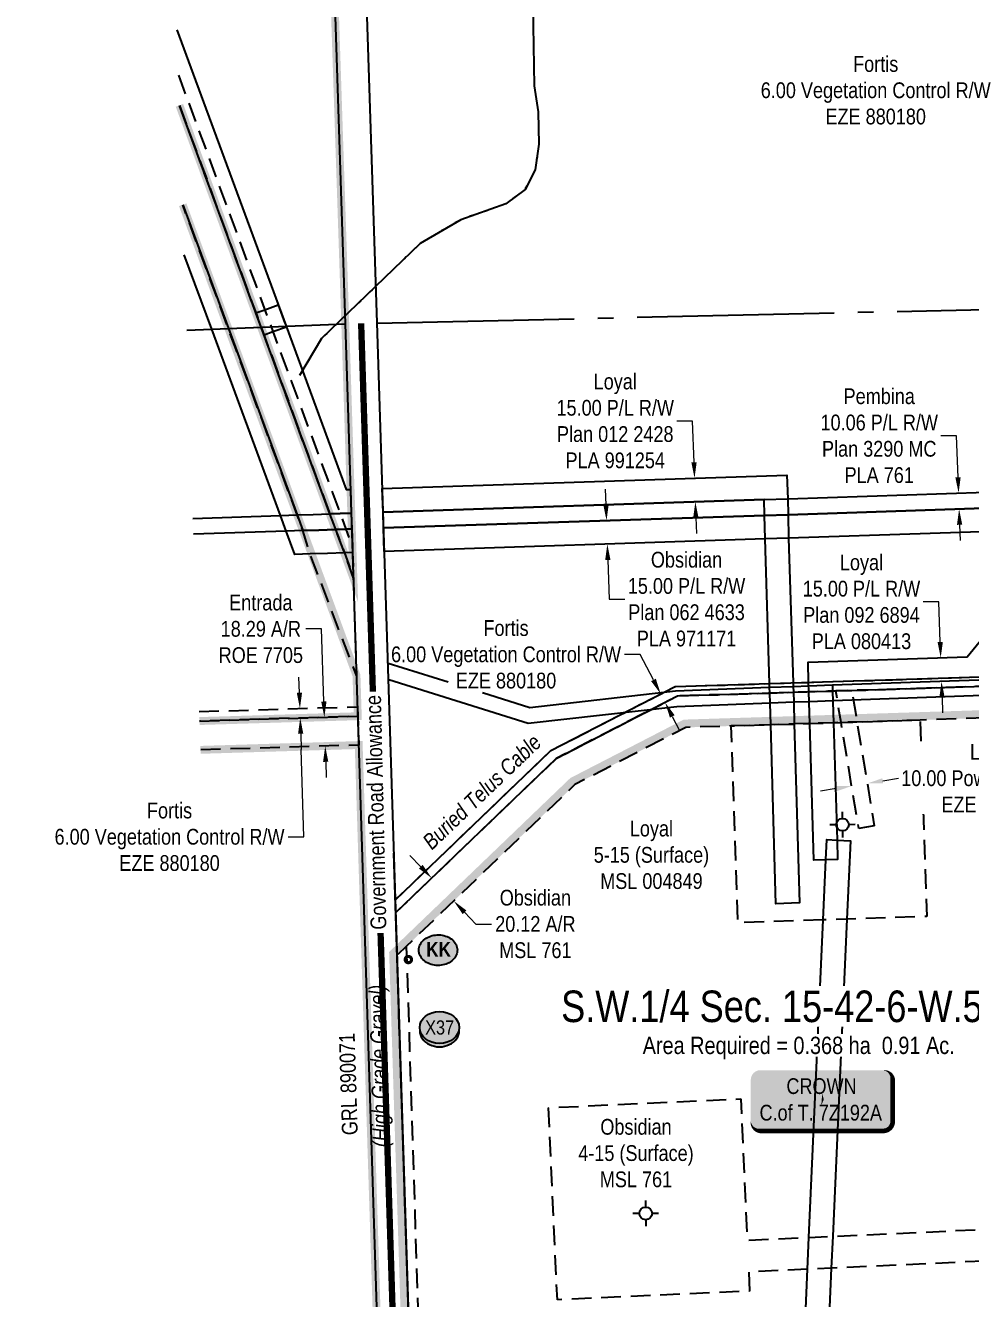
# Model space of a CAD drawing. Extents: x 632269 to 650517, y 5825252 to 5832959.
# Drawn here: x 649184 to 649783, y 5831420 to 5832228 of the extents above; entities that cross this region are included whole.
import ezdxf
from ezdxf.enums import TextEntityAlignment as Align

# ---------------------------------------------------------------- set-up
doc = ezdxf.new("R2010")
doc.units = 0
doc.header["$LTSCALE"] = 5
doc.header["$PDMODE"] = 35
doc.header["$PDSIZE"] = 10
for name, pattern in [('CENTERLINEX3', [5, 2.5, -1, 0.5, -1]), ('foc-ACCESSROAD', [3.75, 2.5, -1.25]), ('foc-FLOWLINE', [3.75, 2.5, -1.25]), ('foc-QUARTERLINE', [33, 25, -3, 2, -3]), ('foc-WHEELTRACKS', [2, 0.4, -1.6])]:
    doc.linetypes.add(name, pattern=pattern)
doc.layers.get('Defpoints').update_dxf_attribs({"color": 9})
for name, color, linetype in [('AS-POWER', 104, 'foc-POWER'), ('AS-ROADS', 254, 'Continuous'), ('AS-TELUS', 224, 'foc-TEL'), ('C-AR', 13, 'foc-ACCESSROAD'), ('C-RW', 13, 'Continuous'), ('C-SYMBOL', 7, 'Continuous'), ('C-WS', 13, 'foc-ACCESSROAD'), ('F-EZE', 190, 'foc-FLOWLINE'), ('F-RW', 190, 'Continuous'), ('F-WS', 190, 'foc-ACCESSROAD'), ('F-WS-S', 8, 'Continuous'), ('L-AREAREQUIRED', 7, 'Continuous'), ('L-ROAD-T', 7, 'Continuous'), ('L-SEC', 7, 'Continuous'), ('L-SECQ', 8, 'foc-QUARTERLINE'), ('P-CROSSINGS', 250, 'Continuous'), ('P-PROPOSED-WL1', 10, 'Continuous'), ('P-STATION', 7, 'Continuous'), ('T-WATER-P3', 160, 'foc-WHEELTRACKS')]:
    doc.layers.add(name, color=color, linetype=linetype)
doc.layers.add('AS-TRAPPER BOUNDARY', color=7, linetype='CENTERLINEX3', true_color=0xb85c00, transparency=0.6)
doc.layers.add('AS-TRAPPER-T', color=7, linetype='Continuous', true_color=0xc26100)
doc.layers.add('P-PROPOSED-WL4', color=7, linetype='Continuous', true_color=0x5b5bc8)
for name, color, linetype, lineweight in [('C-AR-T', 13, 'Continuous', 9), ('C-RW-T', 13, 'Continuous', 9), ('C-WS-T', 13, 'Continuous', 9), ('F-EZE-T', 190, 'Continuous', 9), ('F-RW-T', 190, 'Continuous', 9), ('F-WS-T', 190, 'Continuous', 9), ('T-TEXT', 48, 'Continuous', 18)]:
    doc.layers.add(name, color=color, linetype=linetype, lineweight=lineweight)
doc.styles.add('100L', font='ARIALN.TTF', dxfattribs={"height": 11})
doc.styles.add('175L', font='ARIALN.TTF', dxfattribs={"height": 20})
doc.styles.add('80', font='ARIALN.TTF', dxfattribs={"height": 10})
doc.styles.add('80CG', font='ARIALN.TTF', dxfattribs={"height": 10})
doc.styles.add('80L', font='ARIALN.TTF', dxfattribs={"height": 10})
doc.styles.add('80LS', font='ARIALNI.TTF', dxfattribs={"height": 10})
doc.styles.add('BOLD', font='ARIALNB.TTF')
doc.styles.add('Crossing', font='ARIALN.TTF', dxfattribs={"height": 10})
doc.styles.add('foc-LtypeFont', font='ARIALN.TTF', dxfattribs={"height": 7.35})
doc.linetypes.add('foc-POWER', pattern='A,6,-1,["P",foc-LtypeFont,S=0.2,R=0,X=-0.625,Y=-0.75],-1.24,4', length=12.24)
doc.linetypes.add('foc-POWER-NOLINE', pattern='A,0,-4,["P",foc-LtypeFont,S=0.2,R=0,X=-0.625,Y=-0.75],-8.24', length=12.24)
doc.linetypes.add('foc-TEL', pattern='A,2,-1,["T",foc-LtypeFont,S=0.2,R=0,X=-0.425,Y=-0.75],-1.24,8', length=12.24)
doc.linetypes.add('foc-TEL-NOLINE', pattern='A,0,-2,["T",foc-LtypeFont,S=0.2,R=0,X=-0.425,Y=-0.75],-10.24', length=12.24)
doc.linetypes.add('foc-TOPO-flowdirection-NOLINE', pattern='A,0,[">",foc-LtypeFont,S=0.3,R=0,X=0,Y=-0.945],-20,[">",foc-LtypeFont,S=0.3,R=0,X=0,Y=-0.945],0', length=20)
doc.dimstyles.new('Compass 5 000', dxfattribs={"dimscale": 5, "dimtxt": 9, "dimasz": 2, "dimexe": 0.2, "dimexo": 0.0625, "dimgap": 0.5, "dimtad": 0, "dimtih": 1, "dimtoh": 1, "dimzin": 0, "dimdsep": 46, "dimtxsty": '80CG', "dimcen": 0.1, "dimse1": 1, "dimse2": 1, "dimclrd": 256, "dimclrt": 256, "dimaunit": 1, "dimadec": 4, "dimazin": 0, "dimtfac": 0.06, "dimtofl": 0, "dimtmove": 0, "dimatfit": 1, "dimfxl": 0.2, "dimtolj": 1, "dimtzin": 0, "dimlwd": -1, "dimarcsym": 0})

# ---------------------------------------------------------------- blocks, each defined once
blk = doc.blocks.new('*D431')
at = {"layer": 'Defpoints', "color": 0, "transparency": 16777216}
for p in [(649707.46, 5831745.77), (649717.32, 5831747.41), (649717.41, 5831746.86)]:
    blk.add_point(p, dxfattribs=at)
at = {"layer": 'F-EZE-T', "transparency": 16777216}
for p, q in [((649727.28, 5831748.51), (649737.14, 5831750.15)), ((649697.69, 5831743.57), (649687.82, 5831741.93))]:
    blk.add_line(p, q, dxfattribs=at)
for points in [[(649697.41, 5831745.22), (649697.96, 5831741.93), (649707.55, 5831745.22)], [(649727, 5831750.15), (649727.55, 5831746.86), (649717.41, 5831746.86)]]:
    blk.add_solid(points, dxfattribs=at)
at = {"layer": 'F-EZE-T', "transparency": 16777216, "insert": (649796.28, 5831750.15), "char_height": 10, "attachment_point": 5, "style": '80CG', "bg_fill": 3, "box_fill_scale": 1.1, "bg_fill_color": 256, "bg_fill_true_color": 13158600, "bg_fill_transparency": 0}
blk.add_mtext('\\A1;Loyal\\P10.00 Power Line R/W\\PEZE 030237', dxfattribs=at)
blk = doc.blocks.new('*D458')
at = {"layer": 'Defpoints', "color": 0, "transparency": 16777216}
for p in [(649905.9, 5832192.49), (649908.21, 5832150.07), (649914.21, 5832150.39)]:
    blk.add_point(p, dxfattribs=at)
at = {"layer": 'F-EZE-T', "transparency": 16777216}
for p, q in [((649895.92, 5832191.95), (649797.94, 5832186.61)), ((649921.88, 5832193.37), (649931.87, 5832193.91))]:
    blk.add_line(p, q, dxfattribs=at)
for points in [[(649895.83, 5832193.61), (649896.01, 5832190.29), (649905.9, 5832192.49)], [(649921.79, 5832195.03), (649921.97, 5832191.7), (649911.9, 5832192.82)]]:
    blk.add_solid(points, dxfattribs=at)
at = {"layer": 'F-EZE-T', "transparency": 16777216, "insert": (649722.79, 5832186.61), "char_height": 10, "attachment_point": 5, "style": '80CG'}
blk.add_mtext('\\A1;Fortis\\P6.00 Vegetation Control R/W\\PEZE 880180', dxfattribs=at)
blk = doc.blocks.new('*D459')
at = {"layer": 'Defpoints', "color": 0, "transparency": 16777216}
for p in [(649586.47, 5831803.63), (649576.47, 5831798.48), (649579.22, 5831793.14)]:
    blk.add_point(p, dxfattribs=at)
at = {"layer": 'F-EZE-T', "transparency": 16777216}
for p, q in [((649573.53, 5831828.73), (649563.53, 5831828.73)), ((649581.89, 5831812.52), (649573.53, 5831828.73)), ((649593.8, 5831789.41), (649598.39, 5831780.52))]:
    blk.add_line(p, q, dxfattribs=at)
for points in [[(649583.37, 5831813.29), (649580.4, 5831811.76), (649586.47, 5831803.63)], [(649595.29, 5831790.17), (649592.32, 5831788.64), (649589.22, 5831798.3)]]:
    blk.add_solid(points, dxfattribs=at)
at = {"layer": 'F-EZE-T', "transparency": 16777216, "insert": (649488.38, 5831828.73), "char_height": 10, "attachment_point": 5, "style": '80CG'}
blk.add_mtext('\\A1;Fortis\\P6.00 Vegetation Control R/W\\PEZE 880180', dxfattribs=at)
blk = doc.blocks.new('*D460')
at = {"layer": 'Defpoints', "color": 0, "transparency": 16777216}
for p in [(649357.21, 5831794.39), (649357.39, 5831788.39), (649357.87, 5831788.41)]:
    blk.add_point(p, dxfattribs=at)
at = {"layer": 'F-EZE-T', "transparency": 16777216}
for p, q in [((649357.38, 5831804.4), (649357.08, 5831814.4)), ((649358.18, 5831778.41), (649358.48, 5831768.42)), ((649360.17, 5831712.98), (649358.48, 5831768.42)), ((649350.17, 5831712.98), (649360.17, 5831712.98))]:
    blk.add_line(p, q, dxfattribs=at)
for points in [[(649359.05, 5831804.46), (649355.72, 5831804.35), (649357.69, 5831794.41)], [(649359.84, 5831778.46), (649356.51, 5831778.36), (649357.87, 5831788.41)]]:
    blk.add_solid(points, dxfattribs=at)
at = {"layer": 'F-EZE-T', "transparency": 16777216, "insert": (649275.01, 5831712.98), "char_height": 10, "attachment_point": 5, "style": '80CG'}
blk.add_mtext('\\A1;Fortis\\P6.00 Vegetation Control R/W\\PEZE 880180', dxfattribs=at)
blk = doc.blocks.new('*D540')
at = {"layer": 'Defpoints', "color": 0, "transparency": 16777216}
for p in [(649773.31, 5831931.01), (649775.33, 5831931.08), (649773.64, 5831920.92)]:
    blk.add_point(p, dxfattribs=at)
at = {"layer": 'F-RW-T', "transparency": 16777216}
for p, q in [((649774.11, 5831967.47), (649764.11, 5831967.47)), ((649774.99, 5831941.07), (649774.11, 5831967.47)), ((649776, 5831910.99), (649776.34, 5831900.99))]:
    blk.add_line(p, q, dxfattribs=at)
for points in [[(649776.66, 5831941.13), (649773.33, 5831941.02), (649775.33, 5831931.08)], [(649777.67, 5831911.04), (649774.34, 5831910.93), (649775.67, 5831920.98)]]:
    blk.add_solid(points, dxfattribs=at)
at = {"layer": 'F-RW-T', "transparency": 16777216, "insert": (649725.03, 5831967.47), "char_height": 10, "attachment_point": 5, "style": '80CG'}
blk.add_mtext('\\A1;Pembina\\P10.06 P/L R/W\\PPlan 3290 MC\\PPLA 761', dxfattribs=at)
blk = doc.blocks.new('*D622')
at = {"layer": 'Defpoints', "color": 0, "transparency": 16777216}
for p in [(649760.15, 5831826.47), (649764.02, 5831826.6), (649760.65, 5831811.49)]:
    blk.add_point(p, dxfattribs=at)
at = {"layer": 'F-RW-T', "transparency": 16777216}
for p, q in [((649762.85, 5831862.05), (649752.85, 5831862.05)), ((649763.69, 5831836.6), (649762.85, 5831862.05)), ((649764.85, 5831801.62), (649765.18, 5831791.63))]:
    blk.add_line(p, q, dxfattribs=at)
for points in [[(649765.36, 5831836.65), (649762.03, 5831836.54), (649764.02, 5831826.6)], [(649766.51, 5831801.68), (649763.18, 5831801.57), (649764.52, 5831811.62)]]:
    blk.add_solid(points, dxfattribs=at)
at = {"layer": 'F-RW-T', "transparency": 16777216, "insert": (649713.77, 5831862.05), "char_height": 10, "attachment_point": 5, "style": '80CG'}
blk.add_mtext('\\A1;Loyal\\P15.00 P/L R/W\\PPlan 092 6894\\PPLA 080413 ', dxfattribs=at)
blk = doc.blocks.new('*D693')
at = {"layer": 'C-RW-T', "transparency": 16777216}
for p, q in [((649551.78, 5831923.59), (649551.45, 5831933.58)), ((649552.93, 5831888.7), (649553.76, 5831863.77)), ((649553.76, 5831863.77), (649563.76, 5831863.77))]:
    blk.add_line(p, q, dxfattribs=at)
for points in [[(649553.45, 5831923.65), (649550.11, 5831923.54), (649552.11, 5831913.6)], [(649554.6, 5831888.75), (649551.27, 5831888.64), (649552.6, 5831898.69)]]:
    blk.add_solid(points, dxfattribs=at)
at = {"layer": 'Defpoints', "color": 0, "transparency": 16777216}
for p in [(649561.52, 5831913.91), (649552.6, 5831898.69), (649562.01, 5831899)]:
    blk.add_point(p, dxfattribs=at)
at = {"layer": 'C-RW-T', "transparency": 16777216, "insert": (649602.84, 5831863.77), "char_height": 10, "attachment_point": 5, "style": '80CG'}
blk.add_mtext('\\A1;Obsidian\\P15.00 P/L R/W\\PPlan 062 4633\\PPLA 971171', dxfattribs=at)
blk = doc.blocks.new('*D698')
at = {"layer": 'Defpoints', "color": 0, "transparency": 16777216}
for p in [(649604.34, 5831940.45), (649607.91, 5831940.57), (649604.84, 5831925.41)]:
    blk.add_point(p, dxfattribs=at)
at = {"layer": 'F-RW-T', "transparency": 16777216}
for p, q in [((649606.71, 5831976.82), (649596.71, 5831976.82)), ((649607.58, 5831950.56), (649606.71, 5831976.82)), ((649608.74, 5831915.53), (649609.07, 5831905.53))]:
    blk.add_line(p, q, dxfattribs=at)
for points in [[(649609.24, 5831950.62), (649605.91, 5831950.51), (649607.91, 5831940.57)], [(649610.41, 5831915.58), (649607.07, 5831915.47), (649608.41, 5831925.52)]]:
    blk.add_solid(points, dxfattribs=at)
at = {"layer": 'F-RW-T', "transparency": 16777216, "insert": (649557.63, 5831976.82), "char_height": 10, "attachment_point": 5, "style": '80CG'}
blk.add_mtext('\\A1;Loyal\\P15.00 P/L R/W\\PPlan 012 2428\\PPLA 991254', dxfattribs=at)
blk = doc.blocks.new('*D710')
at = {"layer": 'Defpoints', "color": 0, "transparency": 16777216}
for p in [(649356.65, 5831788.37), (649373.18, 5831788.87), (649357.2, 5831770.09)]:
    blk.add_point(p, dxfattribs=at)
at = {"layer": 'F-RW-T', "transparency": 16777216}
for p, q in [((649371.47, 5831844.91), (649361.47, 5831844.91)), ((649372.87, 5831798.87), (649371.47, 5831844.91)), ((649374.04, 5831760.6), (649374.34, 5831750.6))]:
    blk.add_line(p, q, dxfattribs=at)
for points in [[(649374.54, 5831798.92), (649371.21, 5831798.82), (649373.18, 5831788.87)], [(649375.7, 5831760.65), (649372.37, 5831760.55), (649373.73, 5831770.59)]]:
    blk.add_solid(points, dxfattribs=at)
at = {"layer": 'F-RW-T', "transparency": 16777216, "insert": (649332.9, 5831844.91), "char_height": 10, "attachment_point": 5, "style": '80CG'}
blk.add_mtext('\\A1;Entrada\\P18.29 A/R\\PROE 7705', dxfattribs=at)
blk = doc.blocks.new('AA')
at = {"const_width": 4}
blk.add_lwpolyline([(-1, 0, 1), (1, 0, 1)], format="xyb", close=True, dxfattribs=at)
blk.add_circle((0, 0), 2)
blk = doc.blocks.new('Route_Letters')
h = blk.add_hatch(color=255)
h.dxf.hatch_style = 1
edge = h.paths.add_edge_path()
edge.add_ellipse((-0.12, 0.46), major_axis=(-11.97, 0), ratio=0.789318, start_angle=0, end_angle=360)
at = {"color": 5}
blk.add_open_spline([(-12.34, 0.46), (-12.34, -0.25), (-12.24, -0.97), (-11.72, -2.79), (-11.14, -3.88), (-9.56, -5.81), (-8.54, -6.66), (-6.22, -8.02), (-4.9, -8.54), (-2.12, -9.17), (-0.66, -9.3), (2.22, -9.13), (3.64, -8.84), (6.27, -7.89), (7.48, -7.22), (9.54, -5.6), (10.38, -4.64), (11.6, -2.54), (11.97, -1.4), (12.18, 0.91), (12.02, 2.08), (11.2, 4.3), (10.54, 5.35), (8.8, 7.2), (7.72, 7.99), (5.29, 9.24), (3.93, 9.68), (1.11, 10.18), (-0.35, 10.23), (-3.22, 9.91), (-4.61, 9.55), (-7.16, 8.47), (-8.32, 7.75), (-10.24, 6.02), (-11, 5.02), (-12.05, 2.86), (-12.32, 1.7), (-12.34, 0.52), (-12.34, 0.49), (-12.34, 0.46)], degree=3, knots=[0, 0, 0, 0, 0.219529, 0.219529, 0.575727, 0.575727, 0.931924, 0.931924, 1.288121, 1.288121, 1.644318, 1.644318, 2.000515, 2.000515, 2.356712, 2.356712, 2.712909, 2.712909, 3.069107, 3.069107, 3.425304, 3.425304, 3.781501, 3.781501, 4.137698, 4.137698, 4.493895, 4.493895, 4.850092, 4.850092, 5.20629, 5.20629, 5.562487, 5.562487, 5.918684, 5.918684, 6.274881, 6.274881, 6.283185, 6.283185, 6.283185, 6.283185], dxfattribs=at)
at = {"color": 14, "style": 'BOLD'}
blk.add_attdef('A', text='', height=9.5, dxfattribs=at).set_placement((0.22, 0.98), align=Align.MIDDLE)
blk = doc.blocks.new('*U773')
h = blk.add_hatch(color=59)
edge = h.paths.add_edge_path()
edge.add_line((-39, -20), (39, -20))
edge.add_arc((39, -14), 6, 270, 360)
edge.add_line((45, -14), (45, 12.5))
edge.add_arc((39, 12.5), 6, 0, 90)
edge.add_line((39, 18.5), (-39, 18.5))
edge.add_arc((-39, 12.5), 6, 90, 180)
edge.add_line((-45, 12.5), (-45, -14))
edge.add_arc((-39, -14), 6, 180, 270)
at = {"color": 1, "flags": 128}
blk.add_lwpolyline([(-39, -20, 3, 3, 0), (39, -20, 3, 3, 0.414214), (45, -14, 3, 3, 0), (45, 12.5, 3, 0, 0.414214), (39, 18.5, 0, 0, 0), (-39, 18.5, 0, 0, 0.414214), (-45, 12.5, 0, 0, 0), (-45, -14, 0, 3, 0.414214)], format="xyseb", close=True, dxfattribs=at)
blk.add_lwpolyline([(1.32, -0.1, 0, 7.5, 0), (0, 0, 0, 0, 0)], format="xyseb", dxfattribs=at)
at = {"color": 1, "style": '80'}
blk.add_attdef('ENTER_TEXT_001', (-37.03, -4.99), '', height=10, dxfattribs=at)
blk = doc.blocks.new('*D806')
at = {"layer": 'C-AR-T', "transparency": 16777216}
for p, q in [((649434.31, 5831694.05), (649427.39, 5831701.26)), ((649462.11, 5831665.11), (649469.25, 5831657.68)), ((649469.25, 5831657.68), (649479.25, 5831657.68))]:
    blk.add_line(p, q, dxfattribs=at)
for points in [[(649435.51, 5831695.21), (649433.11, 5831692.9), (649441.24, 5831686.84)], [(649463.31, 5831666.26), (649460.91, 5831663.95), (649455.19, 5831672.32)]]:
    blk.add_solid(points, dxfattribs=at)
at = {"layer": 'Defpoints', "color": 0, "transparency": 16777216}
for p in [(649460.43, 5831705.27), (649474.38, 5831690.75), (649455.19, 5831672.32)]:
    blk.add_point(p, dxfattribs=at)
at = {"layer": 'C-AR-T', "transparency": 16777216, "insert": (649506.99, 5831657.68), "char_height": 10, "attachment_point": 5, "style": '80CG'}
blk.add_mtext('\\A1;Obsidian\\P20.12 A/R\\PMSL 761', dxfattribs=at)
blk = doc.blocks.new('GABD')
for p, q in [((-0.81, 0), (-1.62, 0)), ((0, 0.81), (0, 1.62)), ((1.62, 0), (0.81, 0)), ((0, -0.81), (0, -1.62))]:
    blk.add_line(p, q)
blk.add_circle((0, 0), 0.8)
blk = doc.blocks.new('xing2')
h = blk.add_hatch(color=50)
h.dxf.hatch_style = 1
edge = h.paths.add_edge_path()
edge.add_ellipse((0, 0), major_axis=(-12.5, 0), ratio=0.816297, start_angle=0, end_angle=360)
h = blk.add_hatch(color=250)
h.dxf.hatch_style = 1
edge = h.paths.add_edge_path()
edge.add_ellipse((0, -2.05), major_axis=(-12.5, 0), ratio=0.816297, start_angle=0, end_angle=180)
edge.add_line((12.5, -2.05), (12.5, 0))
edge.add_ellipse((0, 0), major_axis=(-12.5, 0), ratio=0.816297, start_angle=0, end_angle=180, ccw=False)
edge.add_line((-12.5, 0), (-12.5, -2.05))
at = {"color": 250}
blk.add_ellipse((0, 0), major_axis=(-12.5, 0), ratio=0.816297, dxfattribs=at)
blk.add_ellipse((0, -2.05), major_axis=(-12.5, 0), ratio=0.816297, start_param=0, end_param=3.141593, dxfattribs=at)
at = {"color": 250, "style": 'Crossing'}
blk.add_attdef('CROSSING', text='', height=9, dxfattribs=at).set_placement((0.09, 0.02), align=Align.MIDDLE_CENTER)
at = {"color": 250, "style": 'Crossing', "flags": 1}
for tag, p in [('OWNER', (0.09, -12.49)), ('DESCRIPTION', (0.09, -25.77)), ('LOCATION', (0.09, -39.3)), ('DWG_REF', (0.09, -52.84))]:
    blk.add_attdef(tag, text='', height=9, dxfattribs=at).set_placement(p, align=Align.MIDDLE_CENTER)

msp = doc.modelspace()

# ---------------------------------------------------------------- hatches: boundary and pattern name
at = {"layer": 'P-PROPOSED-WL1', "linetype": 'Continuous'}
h = msp.add_hatch(color=256, dxfattribs=at)
h.dxf.hatch_style = 1
h.paths.add_polyline_path([(649852.001, 5832413.456), (649894.798, 5832396.384), (649915.906, 5832397.554), (649917.405, 5832370.009), (649935.899, 5832030.489), (649904.292, 5831921.921), (649799.21, 5831793.638), (649601.038, 5831787.361), (649529.157, 5831750.296), (649419.104, 5831644.596), (649419.323, 5831637.876), (649532.094, 5831746.187), (649602.325, 5831782.401), (649801.638, 5831788.714), (649908.806, 5831919.544), (649940.936, 5832029.91), (649922.396, 5832370.28), (649920.625, 5832402.821), (649895.625, 5832401.436), (649853.853, 5832418.099)])
at = {"layer": 'P-PROPOSED-WL4', "linetype": 'Continuous'}
h = msp.add_hatch(color=256, dxfattribs=at)
h.dxf.hatch_style = 1
edge = h.paths.add_edge_path()
edge.add_line((649427.713, 5831216.814), (649414.251, 5831639.935))
edge.add_line((649414.251, 5831639.935), (649419.104, 5831644.596))
edge.add_line((649419.104, 5831644.596), (649432.76, 5831215.383))
edge.add_line((649432.76, 5831215.383), (649394.387, 5831157.346))
edge.add_arc((649254.543, 5831028.572), 190.103, 2.039974, 42.640311, ccw=False)
edge.add_line((649444.526, 5831035.339), (649467.713, 5830408.95))
edge.add_line((649467.713, 5830408.95), (649496.996, 5829605.603))
edge.add_line((649496.996, 5829605.603), (649515.473, 5828800.813))
edge.add_line((649515.473, 5828800.813), (649518.43, 5828671.992))
edge.add_line((649518.43, 5828671.992), (649493.122, 5828671.411))
edge.add_line((649493.122, 5828671.411), (649493.954, 5828636.157))
edge.add_line((649493.954, 5828636.157), (649488.775, 5828636.038))
edge.add_line((649488.775, 5828636.038), (649488.66, 5828641.036))
edge.add_line((649488.66, 5828641.036), (649488.842, 5828641.04))
edge.add_line((649488.842, 5828641.04), (649488.032, 5828676.294))
edge.add_line((649488.032, 5828676.294), (649513.318, 5828676.874))
edge.add_line((649513.318, 5828676.874), (649510.476, 5828800.698))
edge.add_line((649510.476, 5828800.698), (649491.999, 5829605.455))
edge.add_line((649491.999, 5829605.455), (649462.718, 5830408.768))
edge.add_line((649462.718, 5830408.768), (649439.531, 5831035.161))
edge.add_arc((649254.543, 5831028.572), 185.104, 2.039974, 43.848465)
edge.add_line((649388.036, 5831156.804), (649427.713, 5831216.814))

# ---------------------------------------------------------------- linework, layer by layer
at = {"layer": 'AS-ROADS', "const_width": 3.999, "flags": 128}
msp.add_lwpolyline([(649381.327, 5831150.282), (649422.803, 5831213.013), (649396.503, 5832038.768)], dxfattribs=at)
at = {"layer": 'AS-TRAPPER BOUNDARY', "const_width": 4.998, "flags": 128}
msp.add_lwpolyline([(649281.293, 5832177.088), (649391.581, 5831877.219), (649386.451, 5832038.447), (649359.979, 5832836.384), (649259.947, 5832832.645)], dxfattribs=at)
at = {"layer": 'C-AR', "flags": 128}
msp.add_lwpolyline([(649281.293, 5832177.088), (649312.192, 5832093.153), (649333.129, 5832036.28), (649376.59, 5831917.958), (649380.331, 5831908.064), (649385.973, 5831893.192), (649391.581, 5831877.219), (649393.549, 5831815.367), (649364.143, 5831892.474), (649359.607, 5831907.336), (649355.943, 5831917.267), (649312.346, 5832035.434), (649283.351, 5832114.019)], dxfattribs=at)
at = {"layer": 'C-RW'}
for points in [[(649283.351, 5832114.019), (649312.346, 5832035.434), (649355.943, 5831917.267), (649359.607, 5831907.336), (649369.655, 5831907.664), (649380.331, 5831908.064), (649386.827, 5831908.235), (649390.59, 5831908.351), (649390.949, 5831897.075), (649391.067, 5831893.357), (649385.973, 5831893.192), (649375.091, 5831892.855), (649364.143, 5831892.474), (649354.542, 5831892.152), (649349.066, 5831906.981), (649345.402, 5831916.913), (649301.838, 5832035.007), (649284.386, 5832082.315)], [(649847.214, 5831908.417), (649667.564, 5831902.493), (649652.695, 5831901.995), (649411.168, 5831894.02), (649410.691, 5831909.017), (649652.327, 5831916.85), (649667.317, 5831917.34), (649859.785, 5831923.812)]]:
    msp.add_lwpolyline(points, dxfattribs=at)
at = {"layer": 'C-WS', "flags": 128}
msp.add_lwpolyline([(650395.832, 5831807.755), (650273.412, 5831803.773), (650273.53, 5831799.875), (650274.417, 5831772.466), (650274.874, 5831758.408), (650275.207, 5831748.19), (650275.381, 5831742.843), (650266.507, 5831742.554), (650259.708, 5831742.333), (650216.323, 5831740.922), (650215.266, 5831740.888), (650195.272, 5831740.238), (650194.245, 5831740.205), (650194.186, 5831739.561), (650194.026, 5831737.805), (650193.801, 5831735.339), (650190.94, 5831729.852), (650147.849, 5831647.206), (650033.599, 5831428.104), (650034.237, 5831408.875), (650034.735, 5831393.863), (650039.778, 5831241.844), (650019.659, 5831241.087), (650014.647, 5831392.159), (650014.149, 5831407.171), (650012.6, 5831453.867), (650006.601, 5831453.594), (649694.625, 5831439.391), (649679.58, 5831438.707), (649642.246, 5831437.009), (649642.8, 5831424.822), (649520.925, 5831419.275), (649515.378, 5831541.151), (649637.254, 5831546.698), (649641.331, 5831457.123), (649680.48, 5831458.903), (649695.525, 5831459.587), (650005.933, 5831473.719), (650011.932, 5831473.991), (650001.283, 5831795.006), (649995.282, 5831794.817), (649751.037, 5831787.119), (649710.919, 5831785.848), (649700.834, 5831785.53), (649696.025, 5831785.377), (649681.034, 5831784.903), (649671.182, 5831784.591), (649656.198, 5831784.117), (649631.144, 5831783.324), (649602.325, 5831782.401), (649532.094, 5831746.187), (649425.147, 5831643.469), (649419.318, 5831637.871), (649418.456, 5831664.958), (649520.262, 5831762.737), (649597.122, 5831802.371), (649655.615, 5831804.22), (649670.6, 5831804.694), (649680.427, 5831805.004), (649695.419, 5831805.478), (649697.5, 5831805.543), (649707.585, 5831805.862), (649791.843, 5831808.528), (649874.4, 5831909.313), (649887.027, 5831924.729), (649890.624, 5831929.121), (649892.336, 5831935.003), (649894.585, 5831942.725), (649920.646, 5832032.24), (649919.647, 5832050.554), (649909.455, 5832237.665), (649909.372, 5832239.19), (649903.388, 5832349.071), (649902.292, 5832369.187), (649901.205, 5832389.152), (649900.088, 5832409.656), (649948.511, 5832522.323), (649950.756, 5832527.545), (649944.238, 5832527.591), (649926.094, 5832527.719), (649903.868, 5832527.874), (649814.266, 5832619.925), (649804.203, 5832630.264), (649543.887, 5832757.592), (649540.078, 5832758.905), (649380.849, 5832813.83), (649380.134, 5832835.374), (649419.022, 5832821.96), (649479.098, 5832801.237), (649551.622, 5832776.221), (649816.191, 5832646.812), (649847.974, 5832614.16), (649869.72, 5832591.82), (649912.425, 5832547.948), (649925.513, 5832547.856), (649956.903, 5832547.638), (649959.382, 5832547.621), (649962.069, 5832553.874), (649962.932, 5832555.884), (649967.098, 5832565.578), (649957.715, 5832565.307), (649955.475, 5832565.242), (649925.037, 5832564.364), (649923.955, 5832564.333), (649903.422, 5832563.741), (649903.1, 5832574.902), (649902.769, 5832586.374), (649900.216, 5832674.878), (649899.904, 5832685.692), (649906.907, 5832685.893), (649948.725, 5832687.1), (649958.799, 5832687.39), (649992.892, 5832688.374), (650021.856, 5832689.21), (650022.236, 5832676.003), (650022.446, 5832668.73), (650022.603, 5832663.295), (650022.865, 5832654.226), (650025.373, 5832567.258), (649989.287, 5832566.218), (649986.856, 5832560.561), (649985.381, 5832557.126), (649986.932, 5832550.397), (649990.537, 5832534.761), (650022.59, 5832395.753), (650027.15, 5832375.977), (650101.24, 5832054.69), (650125.868, 5831947.894), (650126.963, 5831942.879), (650136.455, 5831899.412), (650138.187, 5831891.48), (650151.898, 5831828.695), (650152.491, 5831825.993), (650153.79, 5831820.026), (650162.645, 5831820.312), (650174.683, 5831820.705), (650212.625, 5831821.941), (650228.144, 5831822.444), (650252.848, 5831823.247), (650272.832, 5831823.896), (650395.2, 5831827.877)], dxfattribs=at)
at = {"layer": 'C-WS'}
msp.add_lwpolyline([(649340.601, 5832033.383), (649334.959, 5832031.302), (649333.13, 5832036.279), (649329.779, 5832045.38), (649335.415, 5832047.453), (649343.898, 5832050.586), (649348.929, 5832036.921), (649349.109, 5832036.429), (649340.601, 5832033.383)], close=True, dxfattribs=at)
at = {"layer": 'F-EZE', "flags": 128}
for points in [[(649520.262, 5831762.737), (649418.456, 5831664.958), (649418.199, 5831673.036), (649516.733, 5831767.673), (649595.576, 5831808.33), (649655.436, 5831810.221), (649670.42, 5831810.694), (649680.246, 5831811.005), (649788.926, 5831814.442), (649866.425, 5831909.052), (649879.047, 5831924.461), (649885.202, 5831931.976), (649886.021, 5831934.789), (649914.595, 5832032.935), (649913.642, 5832050.417), (649903.375, 5832238.864), (649903.062, 5832244.613), (649897.392, 5832348.745), (649894.017, 5832410.734), (649941.893, 5832522.134), (649944.238, 5832527.592), (649950.756, 5832527.546), (649948.51, 5832522.324), (649900.088, 5832409.656), (649903.388, 5832349.071), (649909.372, 5832239.19), (649909.455, 5832237.665), (649919.647, 5832050.554), (649920.646, 5832032.24), (649894.585, 5831942.725), (649892.336, 5831935.003), (649890.624, 5831929.121), (649887.027, 5831924.729), (649874.4, 5831909.313), (649791.843, 5831808.528), (649707.585, 5831805.862), (649697.5, 5831805.543), (649695.419, 5831805.478), (649680.427, 5831805.004), (649670.6, 5831804.693), (649655.615, 5831804.22), (649597.122, 5831802.371), (649520.262, 5831762.737)], [(649721.894, 5831719.979), (649712.03, 5831718.335), (649700.834, 5831785.53), (649697.5, 5831805.543), (649707.585, 5831805.862), (649710.919, 5831785.848), (649721.894, 5831719.979)], [(649438.643, 5831219.287), (649432.643, 5831219.062), (649428.717, 5831342.465), (649428.239, 5831357.48), (649419.318, 5831637.871), (649425.147, 5831643.469), (649434.23, 5831357.988), (649434.708, 5831342.973), (649438.643, 5831219.287)]]:
    msp.add_lwpolyline(points, close=True, dxfattribs=at)
for points in [[(649280.67, 5832196.167), (649317.828, 5832095.229), (649338.745, 5832038.408), (649339.437, 5832036.535), (649383.156, 5831918.174), (649386.827, 5831908.235), (649390.95, 5831897.075), (649391.068, 5831893.357), (649391.581, 5831877.219), (649385.975, 5831893.192), (649380.333, 5831908.065), (649376.59, 5831917.958), (649333.13, 5832036.279), (649312.193, 5832093.154), (649281.293, 5832177.09)], [(649293.848, 5831792.466), (649394.181, 5831795.52), (649394.372, 5831789.519), (649294.044, 5831786.465)]]:
    msp.add_lwpolyline(points, dxfattribs=at)
at = {"layer": 'F-RW'}
for points in [[(649279.731, 5832224.936), (649288.575, 5832200.911), (649348.929, 5832036.921), (649387.049, 5831933.271), (649389.794, 5831933.368), (649390.27, 5831918.407), (649383.156, 5831918.174), (649376.59, 5831917.958), (649333.129, 5832036.279), (649312.192, 5832093.153), (649281.293, 5832177.088)], [(649859.785, 5831923.812), (649667.317, 5831917.34), (649652.327, 5831916.85), (649410.691, 5831909.017), (649410.372, 5831919.039), (649652.029, 5831926.95), (649667.019, 5831927.447), (649868.26, 5831934.193)], [(649289.847, 5831915.051), (649345.402, 5831916.913), (649355.943, 5831917.267), (649366.001, 5831917.604), (649376.59, 5831917.958), (649383.156, 5831918.174), (649390.27, 5831918.407), (649390.59, 5831908.351), (649386.827, 5831908.235), (649380.331, 5831908.064), (649369.655, 5831907.664), (649359.607, 5831907.336), (649349.066, 5831906.981), (649290.174, 5831905.012)], [(649788.158, 5831812.397), (649695.302, 5831809.33), (649695.419, 5831805.478), (649696.025, 5831785.377), (649698.272, 5831710.936), (649698.272, 5831710.936), (649698.643, 5831698.638), (649691.153, 5831698.411), (649683.654, 5831698.184), (649681.034, 5831784.903), (649680.427, 5831805.004), (649680.246, 5831811.005), (649679.858, 5831823.823), (649780.849, 5831827.156), (649847.214, 5831908.417)], [(649676.899, 5831378.568), (649679.58, 5831438.707), (649680.48, 5831458.903), (649689.455, 5831660.305), (649691.153, 5831698.411), (649691.724, 5831711.229), (649698.272, 5831710.936), (649706.71, 5831710.561), (649704.493, 5831660.811), (649695.525, 5831459.587), (649694.625, 5831439.391), (649691.972, 5831379.847)]]:
    msp.add_lwpolyline(points, dxfattribs=at)
msp.add_lwpolyline([(649667.019, 5831927.447), (649667.317, 5831917.34), (649667.564, 5831902.493), (649670.42, 5831810.694), (649670.49, 5831808.43), (649670.6, 5831804.694), (649670.787, 5831798.377), (649671.182, 5831784.591), (649674.444, 5831671.023), (649659.461, 5831670.582), (649656.198, 5831784.117), (649655.804, 5831797.825), (649655.615, 5831804.22), (649655.506, 5831807.879), (649655.436, 5831810.221), (649652.695, 5831901.995), (649652.327, 5831916.85), (649652.029, 5831926.95), (649410.372, 5831919.039), (649409.896, 5831934.011), (649595.58, 5831940.159), (649666.346, 5831942.504), (649667.019, 5831927.447)], close=True, dxfattribs=at)
at = {"layer": 'F-RW', "flags": 128}
for points in [[(649413.72, 5831823.258), (649451.697, 5831811.337)], [(649473.409, 5831804.522), (649503.458, 5831795.09), (649595.908, 5831805.598), (649655.506, 5831807.879), (649670.49, 5831808.43), (649680.419, 5831808.791), (649695.427, 5831809.334)]]:
    msp.add_lwpolyline(points, dxfattribs=at)
at = {"layer": 'F-WS', "flags": 128}
msp.add_lwpolyline([(649294.044, 5831786.465), (649394.371, 5831789.519), (649394.953, 5831771.239), (649294.641, 5831768.184)], dxfattribs=at)
msp.add_lwpolyline([(649689.455, 5831660.305), (649635.345, 5831658.484), (649631.144, 5831783.324), (649656.198, 5831784.117), (649671.182, 5831784.591), (649681.034, 5831784.903), (649696.025, 5831785.377), (649700.834, 5831785.53), (649710.919, 5831785.848), (649751.037, 5831787.119), (649755.23, 5831662.52), (649704.493, 5831660.811), (649689.455, 5831660.305)], close=True, dxfattribs=at)
at = {"layer": 'L-SEC'}
for p, q in [((649359.979, 5832836.384), (649386.451, 5832038.447)), ((649380.084, 5832837.051), (649406.557, 5832039.115)), ((649386.451, 5832038.447), (649412.545, 5831218.313)), ((649406.558, 5832039.087), (649432.648, 5831219.068))]:
    msp.add_line(p, q, dxfattribs=at)
at = {"layer": 'L-SECQ'}
for p, q in [((649406.558, 5832038.904), (650170.256, 5832056.267)), ((649285.952, 5832034.368), (649386.451, 5832038.447))]:
    msp.add_line(p, q, dxfattribs=at)
at = {"layer": 'T-WATER-P3', "flags": 128}
msp.add_lwpolyline([(649906.124, 5831582.704), (649901.394, 5831638.811), (649881.874, 5831725.589), (649884.083, 5831741.574), (649892.575, 5831752.211), (649905.68, 5831780.045), (649906.021, 5831798.815), (649920.542, 5831823.395), (649944.686, 5831842.348), (649962.889, 5831865.343), (649994.576, 5831942.134), (650023.261, 5831988.544), (650034.452, 5831997.912), (650041.481, 5832010.427), (650046.599, 5832023.965), (650041.293, 5832059.402), (650036.5, 5832075.686), (650023.055, 5832182.814), (650007.675, 5832208.506), (649997.726, 5832238.913), (649991.472, 5832252.04), (649990.669, 5832288.124), (649988.196, 5832306.99), (649982.835, 5832321.828), (649938.851, 5832379.251), (649919.873, 5832419.936), (649909.141, 5832430.388), (649896.345, 5832438.656), (649865.03, 5832467.67), (649791.831, 5832518.825), (649743.892, 5832573.712), (649701.683, 5832615.531), (649692.757, 5832627.902), (649685.704, 5832641.933), (649677.525, 5832652.288), (649643.219, 5832680.022), (649630.044, 5832687.237), (649600.016, 5832698.024), (649540.499, 5832698.487), (649523.901, 5832702.454), (649494.119, 5832714.421), (649483.081, 5832723.299), (649465.395, 5832745.3), (649427.961, 5832772.207), (649408.46, 5832784.302), (649404.893, 5832760.985), (649398.534, 5832747.234), (649380.086, 5832722.995), (649380.533, 5832708.877), (649401.273, 5832688.354), (649420.698, 5832663.369), (649432.289, 5832652.274), (649450.977, 5832628.588), (649501.376, 5832595.507), (649534.167, 5832568.604), (649545.977, 5832560.717), (649556.008, 5832548.817), (649567.04, 5832520.583), (649574.81, 5832506.692), (649577.787, 5832489.141), (649572.214, 5832455.524), (649561.018, 5832426.736), (649554.064, 5832413.5), (649519.068, 5832369.492), (649512.503, 5832356.591), (649507.925, 5832341.751), (649505.001, 5832265.861), (649506.206, 5832189.371), (649508.71, 5832173.057), (649509.242, 5832152.531), (649506.841, 5832136.218), (649500.465, 5832123.775), (649488.226, 5832114.591), (649459.65, 5832104.54), (649434.017, 5832089.425), (649371.376, 5832029.229), (649357.365, 5832005.636)], dxfattribs=at)
at = {"layer": 'T-WATER-P3', "linetype": 'foc-TOPO-flowdirection-NOLINE', "flags": 128}
msp.add_lwpolyline([(649906.124, 5831582.704), (649901.394, 5831638.811), (649881.874, 5831725.589), (649884.083, 5831741.574), (649892.575, 5831752.211), (649905.68, 5831780.045), (649906.021, 5831798.815), (649920.542, 5831823.395), (649944.686, 5831842.348), (649962.889, 5831865.343), (649994.576, 5831942.134), (650023.261, 5831988.544), (650034.452, 5831997.912), (650041.481, 5832010.427), (650046.599, 5832023.965), (650041.293, 5832059.402), (650036.5, 5832075.686), (650023.055, 5832182.814), (650007.675, 5832208.506), (649997.726, 5832238.913), (649991.472, 5832252.04), (649990.669, 5832288.124), (649988.196, 5832306.99), (649982.835, 5832321.828), (649938.851, 5832379.251), (649919.873, 5832419.936), (649909.141, 5832430.388), (649896.345, 5832438.656), (649865.03, 5832467.67), (649791.831, 5832518.825), (649743.892, 5832573.712), (649701.683, 5832615.531), (649692.757, 5832627.902), (649685.704, 5832641.933), (649677.525, 5832652.288), (649643.219, 5832680.022), (649630.044, 5832687.237), (649600.016, 5832698.024), (649540.499, 5832698.487), (649523.901, 5832702.454), (649494.119, 5832714.421), (649483.081, 5832723.299), (649465.395, 5832745.3), (649427.961, 5832772.207), (649408.46, 5832784.302), (649404.893, 5832760.985), (649398.534, 5832747.234), (649380.086, 5832722.995), (649380.533, 5832708.877), (649401.273, 5832688.354), (649420.698, 5832663.369), (649432.289, 5832652.274), (649450.977, 5832628.588), (649501.376, 5832595.507), (649534.167, 5832568.604), (649545.977, 5832560.717), (649556.008, 5832548.817), (649567.04, 5832520.583), (649574.81, 5832506.692), (649577.787, 5832489.141), (649572.214, 5832455.524), (649561.018, 5832426.736), (649554.064, 5832413.5), (649519.068, 5832369.492), (649512.503, 5832356.591), (649507.925, 5832341.751), (649505.001, 5832265.861), (649506.206, 5832189.371), (649508.71, 5832173.057), (649509.242, 5832152.531), (649506.841, 5832136.218), (649500.465, 5832123.775), (649488.226, 5832114.591), (649459.65, 5832104.54), (649434.017, 5832089.425), (649371.376, 5832029.229), (649357.365, 5832005.636)], dxfattribs=at)

# ---------------------------------------------------------------- block references
ref = msp.add_blockref('*U773', (649688.579, 5831546.418), dxfattribs=dict(xscale=0.999675, yscale=0.999675, zscale=0.999675))
ref.add_attrib('ENTER_TEXT_001', 'CROWN', (649666.178, 5831549.839), dxfattribs={"color": 1, "height": 9.9968, "style": '80'})
ref.add_attrib('ENTER_TEXT_002', 'C.of T. 7Z192A', (649649.117, 5831533.001), dxfattribs={"color": 1, "height": 9.99675, "style": '80'})
at = {"layer": 'P-CROSSINGS', "color": 4, "xscale": 0.999675, "yscale": 0.999675, "zscale": 0.999675}
msp.add_blockref('xing2', (649446.179, 5831592.035), dxfattribs=at).add_auto_attribs({'CROSSING': 'X37'})
at = {"layer": 'P-STATION'}
ref = msp.add_blockref('Route_Letters', (649445.421, 5831640.651), dxfattribs=dict(at, xscale=0.9993181160249874, yscale=0.9993181160249874, zscale=0.9993181160249874))
ref.add_attrib('A', 'KK', dxfattribs={"layer": '0', "color": 170, "height": 9.4935, "style": 'BOLD'}).set_placement((649445.645, 5831641.626), align=Align.MIDDLE)
at = {"layer": 'P-STATION', "xscale": 0.9993181160249874, "yscale": 0.9993181160249874, "zscale": 0.9993181160249874}
msp.add_blockref('AA', (649426.46, 5831635.136), dxfattribs=at)

# ---------------------------------------------------------------- texts
at = {"layer": 'T-TEXT', "style": '80LS'}
msp.add_text('(High Grade Gravel)', height=9.99675, rotation=91.352047, dxfattribs=at).set_placement((649407.74, 5831567.61), align=Align.MIDDLE_CENTER)

# ---------------------------------------------------------------- dimensions: what is measured, and where the dimension line sits
at = {"layer": 'C-RW-T'}
dim = msp.add_linear_dim(base=(649552.602, 5831898.69), p1=(649561.516, 5831913.906), p2=(649562.008, 5831899.001), angle=271.891021, text='Obsidian\\P15.00 P/L R/W\\PPlan 062 4633\\PPLA 971171', dimstyle='Compass 5 000', dxfattribs=at)
dim.commit()
dim.dimension.update_dxf_attribs({"geometry": '*D693', "text_midpoint": (649602.838, 5831863.77), "dimtype": 161})
at = {"layer": 'F-EZE-T', "color": 3}
dim = msp.add_linear_dim(base=(649905.901, 5832192.495), p1=(649914.209, 5832150.394), p2=(649908.213, 5832150.068), angle=183.118562, text='Fortis\\P6.00 Vegetation Control R/W\\PEZE 880180', dimstyle='Compass 5 000', dxfattribs=at)
dim.commit()
dim.dimension.update_dxf_attribs({"geometry": '*D458', "text_midpoint": (649722.787, 5832186.613), "dimtype": 161})
dim = msp.add_linear_dim(base=(649357.871, 5831788.408), p1=(649357.207, 5831794.395), p2=(649357.39, 5831788.393), angle=271.743822, text='Fortis\\P6.00 Vegetation Control R/W\\PEZE 880180', dimstyle='Compass 5 000', override={"dimtmove": 1}, dxfattribs=at)
dim.commit()
dim.dimension.update_dxf_attribs({"geometry": '*D460', "text_midpoint": (649326.225, 5831712.979), "dimtype": 161})
at = {"layer": 'F-RW-T'}
for base, p1, p2, angle, text, picture, middle in [((649607.91, 5831940.567), (649604.841, 5831925.406), (649604.342, 5831940.449), 91.898357, 'Loyal\\P15.00 P/L R/W\\PPlan 012 2428\\PPLA 991254', '*D698', (649557.626, 5831976.819)), ((649775.329, 5831931.078), (649773.644, 5831920.915), (649773.306, 5831931.01), 91.920128, 'Pembina\\P10.06 P/L R/W\\PPlan 3290 MC\\PPLA 761', '*D540', (649725.027, 5831967.474)), ((649373.177, 5831788.874), (649357.205, 5831770.089), (649356.648, 5831788.371), 91.743822, 'Entrada\\P18.29 A/R\\PROE 7705', '*D710', (649332.903, 5831844.912))]:
    dim = msp.add_linear_dim(base=base, p1=p1, p2=p2, angle=angle, text=text, dimstyle='Compass 5 000', dxfattribs=at)
    dim.commit()
    dim.dimension.update_dxf_attribs({"geometry": picture, "text_midpoint": middle, "dimtype": 161})

# ---------------------------------------------------------------- next in the draw order: texts
at = {"layer": 'C-SYMBOL', "color": 3, "insert": (649669.694, 5831615.463), "char_height": 19.9935, "width": 294.24731, "attachment_point": 2, "style": '175L', "bg_fill": 3, "box_fill_scale": 1.15, "bg_fill_color": 256, "bg_fill_true_color": 256, "bg_fill_transparency": 0}
msp.add_mtext('S.W.1/4 Sec. 15-42-6-W.5M.', dxfattribs=at)
at = {"layer": 'L-AREAREQUIRED', "color": 5, "insert": (649673.958, 5831586.191), "char_height": 10.99643, "width": 198.86502, "attachment_point": 2, "style": '100L', "bg_fill": 3, "box_fill_scale": 1.15, "bg_fill_color": 256, "bg_fill_true_color": 256, "bg_fill_transparency": 0}
msp.add_mtext('Area Required = 0.368 ha  0.91 Ac.', dxfattribs=at)
at = {"layer": 'L-ROAD-T', "insert": (649400.802, 5831728.404), "char_height": 9.99675, "width": 150.19092, "attachment_point": 2, "rotation": 91.352047, "style": '80L', "bg_fill": 3, "box_fill_scale": 1.15, "bg_fill_color": 256, "bg_fill_true_color": 256, "bg_fill_transparency": 0}
msp.add_mtext('Government Road Allowance', dxfattribs=at)

# ---------------------------------------------------------------- next in the draw order: linework, layer by layer
at = {"layer": 'AS-TELUS', "flags": 128}
msp.add_lwpolyline([(649338.108, 5831167.846), (649337.388, 5831216.024), (649412.573, 5831218.314), (649410.488, 5831282.976), (649430.595, 5831283.616), (649418.456, 5831664.958), (649520.262, 5831762.737), (649597.122, 5831802.371), (649791.843, 5831808.528), (650000.615, 5831815.129), (650395.2, 5831827.877)], dxfattribs=at)
at = {"layer": 'AS-TRAPPER BOUNDARY', "const_width": 4.998, "flags": 128}
for points in [[(649294.044, 5831786.465), (649394.371, 5831789.519), (649393.549, 5831815.367), (649312.346, 5832035.434), (649283.351, 5832114.019)], [(648506.519, 5831190.723), (648606.757, 5831193.777), (649412.43, 5831218.309), (649394.953, 5831771.239), (649294.641, 5831768.185)]]:
    msp.add_lwpolyline(points, dxfattribs=at)

# ---------------------------------------------------------------- next in the draw order: texts
at = {"layer": 'AS-TELUS', "linetype": 'foc-TEL-NOLINE', "insert": (649473.082, 5831741.497), "char_height": 9.99669, "width": 97.2097, "attachment_point": 5, "rotation": 43.844269, "style": '80CG', "bg_fill": 3, "box_fill_scale": 1.15, "bg_fill_color": 256, "bg_fill_true_color": 256, "bg_fill_transparency": 0}
msp.add_mtext('\\A1;{\\fArial Narrow|b0|i1|c0|p34;Buried Telus Cable}', dxfattribs=at)
at = {"layer": 'AS-TRAPPER-T', "insert": (649388.46, 5831556.163), "char_height": 9.99669, "width": 62.92364, "attachment_point": 5, "rotation": 91.774824, "style": '80CG', "bg_fill": 3, "box_fill_scale": 1.15, "bg_fill_color": 256, "bg_fill_true_color": 256, "bg_fill_transparency": 0}
msp.add_mtext('\\A1;GRL 890071', dxfattribs=at)

# ---------------------------------------------------------------- next in the draw order: linework, layer by layer
at = {"layer": 'AS-POWER', "flags": 128}
msp.add_lwpolyline([(649418.199, 5831673.036), (649516.733, 5831767.673), (649595.576, 5831808.33), (649788.926, 5831814.442), (649873.798, 5831811.119), (650395.2, 5831827.877)], dxfattribs=at)
at = {"layer": 'AS-POWER', "linetype": 'foc-POWER-NOLINE', "flags": 128}
msp.add_lwpolyline([(649491.824, 5829605.36), (649462.54, 5830408.555), (649433.292, 5831198.846), (649417.264, 5831702.585)], dxfattribs=at)
at = {"layer": 'F-RW', "flags": 128}
msp.add_lwpolyline([(650024.277, 5831417.871), (650141.825, 5831652.519), (650190.429, 5831737.659), (650189.099, 5831747.619), (650184.946, 5831778.285), (650168.453, 5831778.601), (650168.743, 5831771.208), (650158.657, 5831770.889), (650158.134, 5831786.62), (650157.978, 5831792.323), (650157.331, 5831815.898), (650152.592, 5831815.724), (650142.514, 5831815.357), (650132.546, 5831814.99), (650117.547, 5831814.433), (650110.296, 5831814.169), (649695.742, 5831799.283), (649680.736, 5831798.739), (649670.787, 5831798.378), (649655.804, 5831797.825), (649596.657, 5831795.568), (649502.472, 5831784.857), (649414.101, 5831812.619)], dxfattribs=at)

# ---------------------------------------------------------------- next in the draw order: dimensions: what is measured, and where the dimension line sits
at = {"layer": 'C-AR-T', "color": 2}
dim = msp.add_linear_dim(base=(649455.185, 5831672.32), p1=(649460.43, 5831705.272), p2=(649474.377, 5831690.752), angle=313.84432, text='Obsidian\\P20.12 A/R\\PMSL 761', dimstyle='Compass 5 000', dxfattribs=at)
dim.commit()
dim.dimension.update_dxf_attribs({"geometry": '*D806', "text_midpoint": (649506.985, 5831657.676), "dimtype": 161})
at = {"layer": 'F-EZE-T', "color": 3}
dim = msp.add_linear_dim(base=(649586.469, 5831803.633), p1=(649579.224, 5831793.141), p2=(649576.472, 5831798.478), angle=117.278625, text='Fortis\\P6.00 Vegetation Control R/W\\PEZE 880180', dimstyle='Compass 5 000', dxfattribs=at)
dim.commit()
dim.dimension.update_dxf_attribs({"geometry": '*D459', "text_midpoint": (649488.375, 5831828.728), "dimtype": 161})

# ---------------------------------------------------------------- next in the draw order: texts
at = {"layer": 'C-WS-T', "insert": (649570.78, 5831512.285), "char_height": 9.99669, "width": 72.60666, "attachment_point": 5, "style": '80CG', "bg_fill": 2}
msp.add_mtext('\\A1;Obsidian\\P4-15 (Surface)\\PMSL 761', dxfattribs=at)
at = {"layer": 'F-WS-T', "insert": (649580.577, 5831701.519), "char_height": 9.99669, "width": 72.60666, "attachment_point": 5, "style": '80CG', "bg_fill": 2}
msp.add_mtext('\\A1;Loyal\\P5-15 (Surface)\\PMSL 004849', dxfattribs=at)

# ---------------------------------------------------------------- next in the draw order: dimensions: what is measured, and where the dimension line sits
at = {"layer": 'F-EZE-T'}
dim = msp.add_linear_dim(base=(649717.415, 5831746.862), p1=(649707.459, 5831745.769), p2=(649717.323, 5831747.413), angle=9.459571, text='Loyal\\P10.00 Power Line R/W\\PEZE 030237', dimstyle='Compass 5 000', override={"dimtfill": 1}, dxfattribs=at)
dim.commit()
dim.dimension.update_dxf_attribs({"geometry": '*D431', "text_midpoint": (649796.28, 5831750.149), "dimtype": 161})

# ---------------------------------------------------------------- next in the draw order: block references
at = {"layer": 'F-WS-S', "xscale": 4.998345000000032, "yscale": 4.998345000000032, "zscale": 4.998345000000032, "rotation": 0.08236396073204832}
for p in [(649701.725, 5831720.711), (649576.956, 5831474.101)]:
    msp.add_blockref('GABD', p, dxfattribs=at)

# ---------------------------------------------------------------- next in the draw order: dimensions: what is measured, and where the dimension line sits
at = {"layer": 'F-RW-T'}
dim = msp.add_linear_dim(base=(649764.023, 5831826.601), p1=(649760.648, 5831811.488), p2=(649760.153, 5831826.473), angle=91.89033, text='Loyal\\P15.00 P/L R/W\\PPlan 092 6894\\PPLA 080413 ', dimstyle='Compass 5 000', dxfattribs=at)
dim.commit()
dim.dimension.update_dxf_attribs({"geometry": '*D622', "text_midpoint": (649713.771, 5831862.05), "dimtype": 161})

doc.saveas('drawing.dxf')
